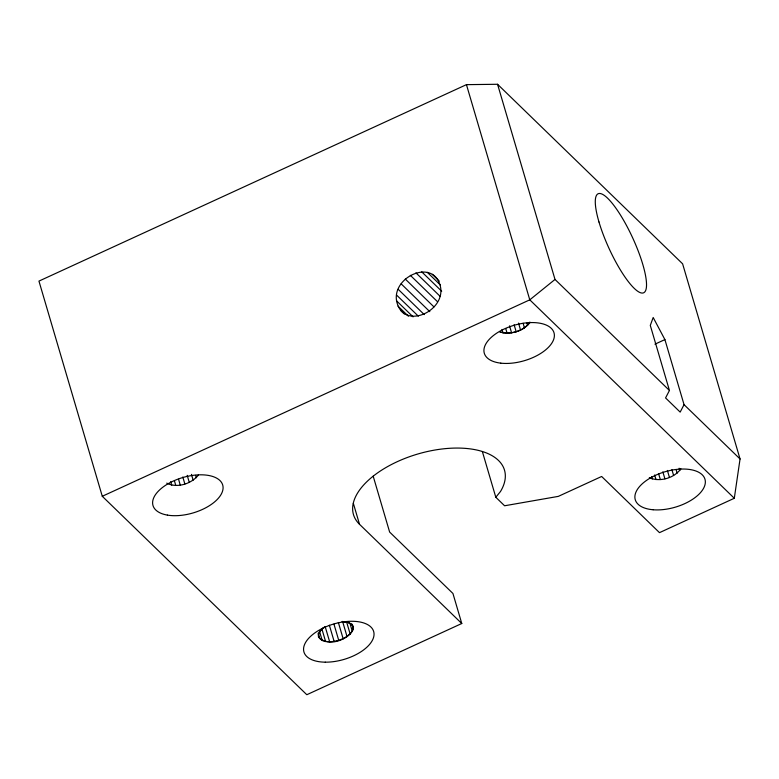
<?xml version="1.0" encoding="UTF-8"?>
<svg xmlns="http://www.w3.org/2000/svg" width="779" height="779" viewBox="0 0 779 779"><rect width="100%" height="100%" fill="white"/><g stroke="black" fill="none" stroke-linecap="round" stroke-linejoin="round"><path stroke-width="1.17" d="M396.579 300.86C392.256 276.194 434.663 257.615 440.602 287.383C444.926 312.048 402.519 330.627 396.579 300.86L413.074 316.868M482.415 451.752L495.804 497.255L504.588 505.775L558.309 496.379L601.641 476.475L659.492 532.651L734.305 498.268L740.05 458.987L682.608 263.818L497.567 84.278L466.446 84.648L38.95 281.102L102.283 496.281L306.809 694.722L461.772 623.512L452.94 593.481L389.636 532.057L373.19 476.193M321.513 629.257L319.361 631.915L318.319 634.554L318.484 636.998C327.453 647.261 348.281 640.542 353.393 628.877L352.02 624.213M669.443 390.474L665.568 397.933L680.174 412.11L684.05 404.652L664.906 339.595L653.182 317.491L650.29 325.418L669.443 390.474L555.008 279.447L497.567 84.278M649.316 477.712C659.891 482.318 674.283 478.179 680.875 468.773M500.683 332.127C510.995 334.678 523.926 331.27 529.905 322.087L529.769 322.798C522.797 331.328 510.167 335.126 499.67 331.942M166.735 483.136C177.076 488.491 191.381 483.886 198.45 475.044M495.804 497.255L500.488 491.51A78.708 39.943 -16.4 0 0 426.317 451.771A78.708 39.943 -16.4 0 0 359.508 524.286L461.772 623.512M555.008 279.447L529.778 299.837L102.283 496.281M322.302 628.643L323.869 627.397M654.954 344.162L664.906 339.595M342.03 621.496L346.09 621.788M347.21 622.119L351.894 624.349L353.238 626.433L353.345 628.069M684.05 404.652L740.05 458.987M734.305 498.268L529.778 299.837L466.446 84.648M432.287 274.325L439.229 281.063M427.301 272.338L440.33 284.978M421.731 271.842L441.703 291.219M415.947 272.864L440.262 296.458M410.338 275.328L437.253 301.454M405.294 279.077L433.952 306.887M401.156 283.848L429.813 311.658M398.205 289.321L424.253 314.599M396.638 295.124L418.352 316.186M398.011 306.128L408.43 316.235M400.854 310.578L404.32 313.947M679.122 468.237L679.814 470.555M676.123 469.669L677.155 473.155M671.907 469.679L673.611 475.492M667.389 470.448L669.434 477.42M662.851 471.84L664.906 478.812M658.615 473.749L660.329 479.562M654.642 474.976L656.015 479.621M651.575 476.67L652.257 478.988M526.925 323.119L527.607 325.447M523.108 323.285L524.471 327.93M518.522 323.11L520.567 330.082M514.121 324.775L516.175 331.747M509.524 325.846L511.579 332.808M505.727 328.563L507.1 333.208M502.007 329.429L503.039 332.915M353.354 503.361L359.508 524.286M349.956 623.356L352.361 631.516M346.772 622.509L350.199 634.174M342.604 621.496L347.064 636.657M338.359 622.479L343.159 638.799M333.957 624.145L338.768 640.465M329.361 625.216L334.172 641.536M325.223 626.783L329.692 641.935M321.854 628.819L325.632 641.643M319.517 631.341L322.263 640.669M318.114 633.249L319.487 637.913M195.617 475.375L196.298 477.693M191.449 474.372L193.163 480.176M187.203 475.356L189.258 482.328M182.812 477.021L184.857 483.993M178.557 479.251L180.261 485.064M174.418 480.818L175.781 485.463M170.698 481.675L171.721 485.161M342.478 621.72A17.751 9.007 -16.4 0 1 350.365 633.619A17.751 9.007 -16.4 0 1 324.2 641.049A17.751 9.007 -16.4 0 1 325.398 626.569M598.983 222.005A54.491 12.941 65.3 0 0 643.337 292.904A54.491 12.941 65.3 0 0 620.376 214.897A54.491 12.941 65.3 0 0 598.983 222.005M500.77 363.15A36.321 18.433 -16.4 0 0 554.375 335.963A36.321 18.433 -16.4 0 0 502.328 329.906A36.321 18.433 -16.4 0 0 500.77 363.15M653.104 509.758A36.321 18.433 -16.4 0 0 705.346 481.568A36.321 18.433 -16.4 0 0 651.906 477.099A36.321 18.433 -16.4 0 0 653.104 509.758M167.388 515.104A36.321 18.433 -16.4 0 0 222.921 489.582A36.321 18.433 -16.4 0 0 173.24 481.081A36.321 18.433 -16.4 0 0 167.388 515.104M325.262 662.169A36.321 18.433 -16.4 0 0 373.745 631.808A36.321 18.433 -16.4 0 0 317.404 631.194A36.321 18.433 -16.4 0 0 325.262 662.169"/></g></svg>
